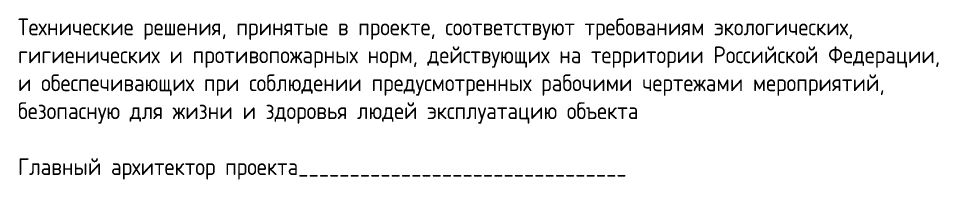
# Model space of a CAD drawing. Header units: millimetres. Extents: x 854812 to 1164625, y 589925 to 823301.
# Drawn here: x 1096556 to 1114690, y 712842 to 716014 of the extents above; entities that cross this region are included whole.
import ezdxf

# ---------------------------------------------------------------- set-up
doc = ezdxf.new("R2010")
doc.units = ezdxf.units.MM
doc.layers.add('текст', color=7, linetype='Continuous', lineweight=13)
doc.styles.add('GOST 2.304', font='isocpeur.ttf', dxfattribs={"width": 0.9})

msp = doc.modelspace()

# ---------------------------------------------------------------- texts
at = {"layer": 'текст', "ltscale": 75, "insert": (1096546.3, 717112), "char_height": 330, "width": 18500, "attachment_point": 1, "style": 'GOST 2.304'}
msp.add_mtext('{\\C7;\\P\\PТехнические решения, принятые в проекте, соответствуют требованиям экологических, гигиенических и противопожарных норм, действующих на территории Российской Федерации, и обеспечивающих при соблюдении предусмотренных рабочими чертежами мероприятий, безопасную для жизни и здоровья людей эксплуатацию объекта\\P\\PГлавный архитектор проекта________________________________}', dxfattribs=at)

doc.saveas('drawing.dxf')
